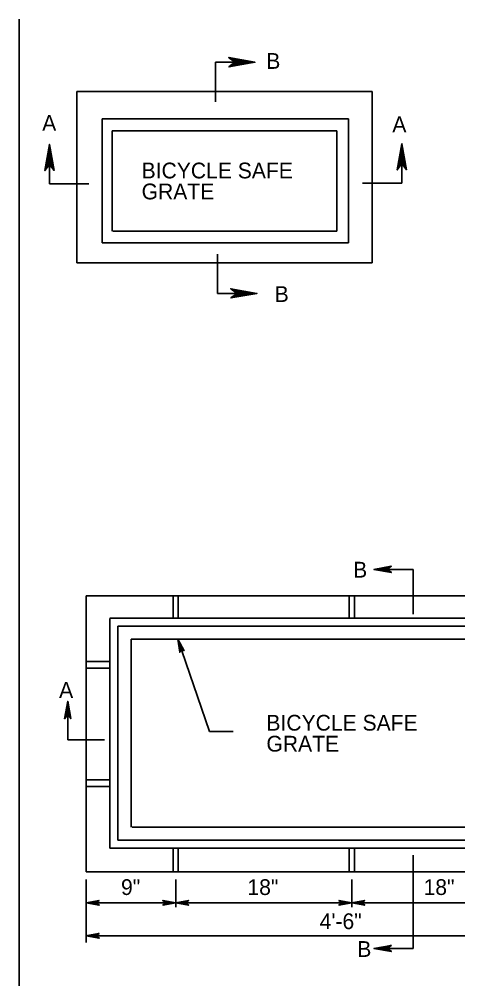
# Model space of a CAD drawing. Extents: x 0.17 to 2.79, y 0.04 to 1.76.
# Drawn here: x 1.256 to 1.554, y 1.093 to 1.745 of the extents above; entities that cross this region are included whole.
import ezdxf

# ---------------------------------------------------------------- set-up
doc = ezdxf.new("R2010")
doc.units = 0
for name, color, linetype in [('Default', 7, 'Continuous'), ('Plan Prop Drainage Structure', 7, 'Continuous'), ('Plan Prop DrainageStructure text', 7, 'Continuous')]:
    doc.layers.add(name, color=color, linetype=linetype)

msp = doc.modelspace()

# ---------------------------------------------------------------- linework, layer by layer
at = {"layer": 'Default'}
msp.add_line((1.25561, 1.74514), (1.25561, 0.84945), dxfattribs=at)
at = {"layer": 'Plan Prop Drainage Structure'}
for p, q in [((1.29456, 1.57995), (1.29456, 1.69618)), ((1.29456, 1.69618), (1.49495, 1.69618)), ((1.49495, 1.57995), (1.49495, 1.69618)), ((1.31193, 1.59331), (1.31193, 1.67748)), ((1.31193, 1.67748), (1.47892, 1.67748)), ((1.47892, 1.59331), (1.47892, 1.67748)), ((1.31861, 1.60133), (1.31861, 1.66946)), ((1.31861, 1.66946), (1.47091, 1.66946)), ((1.47091, 1.60133), (1.47091, 1.66946)), ((1.31919, 1.60133), (1.47091, 1.60133)), ((1.31193, 1.59331), (1.47892, 1.59331)), ((1.29456, 1.57995), (1.49495, 1.57995)), ((1.3011, 1.35381), (1.3011, 1.16669)), ((1.3011, 1.35381), (1.6611, 1.35381)), ((1.35991, 1.35381), (1.35991, 1.33867)), ((1.36348, 1.35381), (1.36348, 1.33867)), ((1.47932, 1.35381), (1.47932, 1.33867)), ((1.48289, 1.35381), (1.48289, 1.33867)), ((1.31714, 1.33867), (1.64506, 1.33867)), ((1.31714, 1.33858), (1.31714, 1.18272)), ((1.32249, 1.33332), (1.63972, 1.33332)), ((1.32249, 1.33332), (1.32249, 1.18807)), ((1.3314, 1.32441), (1.63081, 1.32441)), ((1.3314, 1.32441), (1.3314, 1.19698)), ((1.3011, 1.30926), (1.31714, 1.30926)), ((1.3011, 1.3048), (1.31714, 1.3048)), ((1.3011, 1.22906), (1.31714, 1.22906)), ((1.3011, 1.22461), (1.31714, 1.22461)), ((1.33212, 1.19698), (1.63081, 1.19698)), ((1.32249, 1.18807), (1.63972, 1.18807)), ((1.31714, 1.18272), (1.64506, 1.18272)), ((1.35991, 1.18272), (1.35991, 1.16669)), ((1.36348, 1.18272), (1.36348, 1.16669)), ((1.47932, 1.18272), (1.47932, 1.16669)), ((1.48289, 1.18272), (1.48289, 1.16669)), ((1.3011, 1.16669), (1.6611, 1.16669))]:
    msp.add_line(p, q, dxfattribs=at)
at = {"layer": 'Plan Prop DrainageStructure text'}
for p, q in [((1.38871, 1.68918), (1.38871, 1.7159)), ((1.38871, 1.7159), (1.41543, 1.7159)), ((1.27613, 1.63348), (1.27613, 1.66019)), ((1.51511, 1.63394), (1.51511, 1.66066)), ((1.30285, 1.63348), (1.27613, 1.63348)), ((1.48839, 1.63394), (1.51511, 1.63394)), ((1.39009, 1.58582), (1.39009, 1.5591)), ((1.39009, 1.5591), (1.41681, 1.5591)), ((1.52281, 1.37187), (1.49608, 1.37187)), ((1.52281, 1.37187), (1.52281, 1.34147)), ((1.38467, 1.26179), (1.36309, 1.32441)), ((1.28846, 1.25617), (1.28846, 1.2824)), ((1.40071, 1.26179), (1.38467, 1.26179)), ((1.28846, 1.25617), (1.31352, 1.25617)), ((1.52281, 1.17802), (1.52281, 1.11468)), ((1.3011, 1.16142), (1.3011, 1.11869)), ((1.3617, 1.16142), (1.3617, 1.1426)), ((1.4811, 1.16142), (1.4811, 1.1426)), ((1.3617, 1.1456), (1.3011, 1.1456)), ((1.4811, 1.1456), (1.3617, 1.1456)), ((1.60051, 1.1456), (1.4811, 1.1456)), ((1.3011, 1.1233), (1.6611, 1.1233)), ((1.52281, 1.11468), (1.50004, 1.11468))]:
    msp.add_line(p, q, dxfattribs=at)
for points in [[(1.41543, 1.7159), (1.39766, 1.71905), (1.4019, 1.7159), (1.39775, 1.71281), (1.41543, 1.7159), (1.41425, 1.71587), (1.39815, 1.71881), (1.40223, 1.71586), (1.39846, 1.71305), (1.41361, 1.71582), (1.41302, 1.7159), (1.39923, 1.71835), (1.40232, 1.71587), (1.39914, 1.71345), (1.41275, 1.7159), (1.41216, 1.71582), (1.40011, 1.71799), (1.40245, 1.7159), (1.40006, 1.71374), (1.41044, 1.71581), (1.40944, 1.71582), (1.401, 1.71754), (1.40264, 1.71595), (1.40087, 1.71419), (1.40926, 1.7159), (1.40831, 1.71596), (1.40197, 1.71704), (1.40319, 1.71581), (1.40186, 1.7146), (1.40744, 1.7159), (1.40654, 1.71599), (1.40273, 1.71672), (1.40336, 1.71586), (1.40232, 1.71492), (1.40608, 1.71591), (1.4036, 1.71649), (1.40395, 1.71582), (1.40286, 1.71513), (1.40546, 1.71581), (1.40382, 1.71622), (1.40451, 1.71568), (1.40372, 1.71536), (1.4045, 1.71586), (1.40409, 1.71595)], [(1.27613, 1.66019), (1.27298, 1.64242), (1.27613, 1.64666), (1.27922, 1.64251), (1.27613, 1.66019), (1.27616, 1.65901), (1.27322, 1.64292), (1.27616, 1.647), (1.27898, 1.64323), (1.27621, 1.65838), (1.27613, 1.65778), (1.27368, 1.64399), (1.27616, 1.64709), (1.27858, 1.64391), (1.27613, 1.65751), (1.27621, 1.65693), (1.27404, 1.64487), (1.27613, 1.64721), (1.27829, 1.64482), (1.27622, 1.65521), (1.27622, 1.6542), (1.27449, 1.64576), (1.27608, 1.64741), (1.27784, 1.64564), (1.27613, 1.65403), (1.27607, 1.65308), (1.27498, 1.64673), (1.27622, 1.64795), (1.27743, 1.64663), (1.27613, 1.6522), (1.27604, 1.65131), (1.27531, 1.6475), (1.27616, 1.64812), (1.27711, 1.64709), (1.27612, 1.65084), (1.27554, 1.64836), (1.27622, 1.64872), (1.2769, 1.64763), (1.27622, 1.65022), (1.27581, 1.64859), (1.27635, 1.64927), (1.27667, 1.64849), (1.27616, 1.64927), (1.27608, 1.64886)], [(1.51511, 1.66066), (1.51197, 1.64288), (1.51511, 1.64713), (1.5182, 1.64297), (1.51511, 1.66066), (1.51514, 1.65947), (1.5122, 1.64338), (1.51515, 1.64746), (1.51796, 1.64369), (1.5152, 1.65884), (1.51511, 1.65824), (1.51266, 1.64446), (1.51515, 1.64755), (1.51756, 1.64437), (1.51511, 1.65797), (1.5152, 1.65738), (1.51302, 1.64533), (1.51511, 1.64767), (1.51728, 1.64528), (1.5152, 1.65567), (1.5152, 1.65466), (1.51347, 1.64622), (1.51506, 1.64787), (1.51683, 1.6461), (1.51511, 1.65449), (1.51505, 1.65354), (1.51397, 1.64719), (1.5152, 1.64841), (1.51642, 1.64709), (1.51511, 1.65266), (1.51502, 1.65177), (1.51429, 1.64796), (1.51515, 1.64859), (1.5161, 1.64755), (1.51511, 1.6513), (1.51452, 1.64882), (1.5152, 1.64918), (1.51588, 1.64809), (1.5152, 1.65068), (1.51479, 1.64905), (1.51533, 1.64973), (1.51565, 1.64895), (1.51515, 1.64973), (1.51506, 1.64932)], [(1.41681, 1.5591), (1.39904, 1.56225), (1.40328, 1.5591), (1.39913, 1.55601), (1.41681, 1.5591), (1.41563, 1.55907), (1.39953, 1.56201), (1.40361, 1.55906), (1.39985, 1.55625), (1.41499, 1.55902), (1.4144, 1.5591), (1.40061, 1.56155), (1.40371, 1.55907), (1.40052, 1.55665), (1.41413, 1.55911), (1.41354, 1.55902), (1.40149, 1.56119), (1.40383, 1.55911), (1.40144, 1.55694), (1.41182, 1.55901), (1.41082, 1.55902), (1.40238, 1.56074), (1.40402, 1.55915), (1.40226, 1.55739), (1.41064, 1.5591), (1.40969, 1.55916), (1.40335, 1.56024), (1.40457, 1.55901), (1.40325, 1.5578), (1.40882, 1.5591), (1.40792, 1.55919), (1.40411, 1.55992), (1.40474, 1.55906), (1.4037, 1.55812), (1.40746, 1.55911), (1.40498, 1.55969), (1.40533, 1.55902), (1.40424, 1.55833), (1.40684, 1.55901), (1.40521, 1.55942), (1.40589, 1.55888), (1.4051, 1.55856), (1.40589, 1.55906), (1.40548, 1.55915)], [(1.49608, 1.37187), (1.50794, 1.36977), (1.50511, 1.37187), (1.50788, 1.37393), (1.49608, 1.37187), (1.49687, 1.37189), (1.5076, 1.36993), (1.50488, 1.37189), (1.5074, 1.37377), (1.49729, 1.37193), (1.49769, 1.37187), (1.50689, 1.37023), (1.50482, 1.37189), (1.50694, 1.3735), (1.49787, 1.37187), (1.49826, 1.37193), (1.5063, 1.37048), (1.50474, 1.37187), (1.50634, 1.37331), (1.49941, 1.37193), (1.50008, 1.37193), (1.50571, 1.37077), (1.50461, 1.37183), (1.50579, 1.37301), (1.5002, 1.37187), (1.50083, 1.37183), (1.50506, 1.37111), (1.50425, 1.37193), (1.50513, 1.37274), (1.50141, 1.37187), (1.50201, 1.37181), (1.50455, 1.37132), (1.50413, 1.37189), (1.50482, 1.37253), (1.50232, 1.37187), (1.50398, 1.37147), (1.50374, 1.37193), (1.50446, 1.37238), (1.50273, 1.37193), (1.50382, 1.37166), (1.50337, 1.37201), (1.50389, 1.37223), (1.50337, 1.37189), (1.50364, 1.37183)], [(1.36309, 1.32441), (1.36448, 1.31563), (1.36526, 1.31811), (1.36737, 1.31667), (1.36309, 1.32441), (1.3633, 1.32386), (1.36451, 1.3159), (1.36523, 1.31827), (1.36714, 1.31696), (1.36342, 1.32358), (1.36348, 1.32329), (1.36455, 1.31647), (1.36521, 1.31831), (1.36685, 1.31722), (1.36352, 1.32316), (1.36366, 1.3229), (1.36458, 1.31694), (1.36517, 1.31836), (1.36657, 1.3176), (1.36393, 1.3221), (1.36409, 1.32163), (1.36464, 1.31743), (1.36512, 1.31844), (1.36623, 1.31791), (1.36408, 1.32154), (1.36421, 1.32108), (1.36472, 1.31796), (1.3651, 1.31872), (1.36588, 1.3183), (1.36437, 1.32069), (1.36448, 1.32026), (1.36475, 1.31836), (1.36505, 1.31879), (1.36565, 1.31846), (1.36459, 1.32005), (1.36471, 1.3188), (1.36497, 1.31908), (1.36547, 1.31868), (1.36473, 1.31978), (1.36481, 1.31895), (1.36495, 1.31936), (1.36522, 1.31904), (1.36486, 1.31933), (1.36489, 1.31912)], [(1.28846, 1.2824), (1.28636, 1.27055), (1.28846, 1.27338), (1.29052, 1.27061), (1.28846, 1.2824), (1.28848, 1.28162), (1.28652, 1.27088), (1.28849, 1.2736), (1.29036, 1.27109), (1.28852, 1.28119), (1.28846, 1.2808), (1.28683, 1.2716), (1.28848, 1.27366), (1.29009, 1.27154), (1.28846, 1.28062), (1.28852, 1.28022), (1.28707, 1.27218), (1.28846, 1.27375), (1.28991, 1.27215), (1.28852, 1.27908), (1.28852, 1.27841), (1.28737, 1.27278), (1.28843, 1.27387), (1.28961, 1.2727), (1.28846, 1.27829), (1.28842, 1.27766), (1.2877, 1.27342), (1.28852, 1.27424), (1.28933, 1.27336), (1.28846, 1.27708), (1.2884, 1.27648), (1.28791, 1.27393), (1.28849, 1.27435), (1.28912, 1.27366), (1.28846, 1.27617), (1.28807, 1.27451), (1.28852, 1.27475), (1.28897, 1.27402), (1.28852, 1.27575), (1.28825, 1.27466), (1.28861, 1.27512), (1.28882, 1.2746), (1.28849, 1.27512), (1.28843, 1.27484)], [(1.3011, 1.1456), (1.30986, 1.14405), (1.30777, 1.1456), (1.30981, 1.14712), (1.3011, 1.1456), (1.30168, 1.14561), (1.30961, 1.14416), (1.3076, 1.14562), (1.30946, 1.147), (1.302, 1.14564), (1.30229, 1.1456), (1.30908, 1.14439), (1.30756, 1.14561), (1.30912, 1.1468), (1.30242, 1.1456), (1.30271, 1.14564), (1.30865, 1.14457), (1.3075, 1.1456), (1.30867, 1.14666), (1.30356, 1.14564), (1.30405, 1.14564), (1.30821, 1.14479), (1.3074, 1.14557), (1.30827, 1.14644), (1.30414, 1.1456), (1.30461, 1.14557), (1.30773, 1.14503), (1.30713, 1.14564), (1.30779, 1.14624), (1.30504, 1.1456), (1.30548, 1.14555), (1.30736, 1.14519), (1.30705, 1.14562), (1.30756, 1.14608), (1.30571, 1.1456), (1.30693, 1.1453), (1.30676, 1.14564), (1.30729, 1.14597), (1.30602, 1.14564), (1.30682, 1.14544), (1.30648, 1.1457), (1.30687, 1.14586), (1.30649, 1.14562), (1.30669, 1.14557)], [(1.3617, 1.1456), (1.35294, 1.14714), (1.35503, 1.1456), (1.35299, 1.14407), (1.3617, 1.1456), (1.36112, 1.14558), (1.35319, 1.14703), (1.3552, 1.14558), (1.35334, 1.14419), (1.3608, 1.14555), (1.36051, 1.1456), (1.35372, 1.1468), (1.35524, 1.14558), (1.35368, 1.14439), (1.36038, 1.1456), (1.36009, 1.14555), (1.35415, 1.14663), (1.3553, 1.1456), (1.35413, 1.14453), (1.35924, 1.14555), (1.35875, 1.14555), (1.35459, 1.1464), (1.3554, 1.14562), (1.35453, 1.14475), (1.35866, 1.1456), (1.35819, 1.14562), (1.35507, 1.14616), (1.35567, 1.14555), (1.35501, 1.14495), (1.35776, 1.1456), (1.35732, 1.14564), (1.35544, 1.146), (1.35575, 1.14558), (1.35524, 1.14511), (1.35709, 1.1456), (1.35587, 1.14589), (1.35604, 1.14555), (1.35551, 1.14522), (1.35678, 1.14555), (1.35598, 1.14575), (1.35632, 1.14549), (1.35593, 1.14533), (1.35631, 1.14558), (1.35611, 1.14562)], [(1.3617, 1.1456), (1.37045, 1.14405), (1.36836, 1.1456), (1.37041, 1.14712), (1.3617, 1.1456), (1.36228, 1.14561), (1.37021, 1.14416), (1.3682, 1.14562), (1.37005, 1.147), (1.36259, 1.14564), (1.36288, 1.1456), (1.36967, 1.14439), (1.36815, 1.14561), (1.36972, 1.1468), (1.36302, 1.1456), (1.36331, 1.14564), (1.36924, 1.14457), (1.36809, 1.1456), (1.36927, 1.14666), (1.36415, 1.14564), (1.36465, 1.14564), (1.3688, 1.14479), (1.368, 1.14557), (1.36887, 1.14644), (1.36474, 1.1456), (1.3652, 1.14557), (1.36833, 1.14503), (1.36773, 1.14564), (1.36838, 1.14624), (1.36563, 1.1456), (1.36607, 1.14555), (1.36795, 1.14519), (1.36764, 1.14562), (1.36815, 1.14608), (1.3663, 1.1456), (1.36753, 1.1453), (1.36735, 1.14564), (1.36789, 1.14597), (1.36661, 1.14564), (1.36741, 1.14544), (1.36708, 1.1457), (1.36746, 1.14586), (1.36708, 1.14562), (1.36728, 1.14557)], [(1.4811, 1.1456), (1.47235, 1.14714), (1.47444, 1.1456), (1.47239, 1.14407), (1.4811, 1.1456), (1.48052, 1.14558), (1.47259, 1.14703), (1.4746, 1.14558), (1.47275, 1.14419), (1.48021, 1.14555), (1.47992, 1.1456), (1.47313, 1.1468), (1.47465, 1.14558), (1.47308, 1.14439), (1.47978, 1.1456), (1.47949, 1.14555), (1.47356, 1.14663), (1.47471, 1.1456), (1.47353, 1.14453), (1.47865, 1.14555), (1.47815, 1.14555), (1.474, 1.1464), (1.4748, 1.14562), (1.47393, 1.14475), (1.47806, 1.1456), (1.4776, 1.14562), (1.47447, 1.14616), (1.47507, 1.14555), (1.47442, 1.14495), (1.47717, 1.1456), (1.47673, 1.14564), (1.47485, 1.146), (1.47516, 1.14558), (1.47465, 1.14511), (1.4765, 1.1456), (1.47527, 1.14589), (1.47545, 1.14555), (1.47491, 1.14522), (1.47619, 1.14555), (1.47539, 1.14575), (1.47572, 1.14549), (1.47534, 1.14533), (1.47572, 1.14558), (1.47552, 1.14562)], [(1.4811, 1.1456), (1.48986, 1.14405), (1.48777, 1.1456), (1.48981, 1.14712), (1.4811, 1.1456), (1.48168, 1.14561), (1.48961, 1.14416), (1.4876, 1.14562), (1.48946, 1.147), (1.482, 1.14564), (1.48229, 1.1456), (1.48908, 1.14439), (1.48756, 1.14561), (1.48912, 1.1468), (1.48242, 1.1456), (1.48271, 1.14564), (1.48865, 1.14457), (1.4875, 1.1456), (1.48867, 1.14666), (1.48356, 1.14564), (1.48405, 1.14564), (1.48821, 1.14479), (1.4874, 1.14557), (1.48827, 1.14644), (1.48414, 1.1456), (1.48461, 1.14557), (1.48773, 1.14503), (1.48713, 1.14564), (1.48778, 1.14624), (1.48504, 1.1456), (1.48548, 1.14555), (1.48736, 1.14519), (1.48705, 1.14562), (1.48756, 1.14608), (1.48571, 1.1456), (1.48693, 1.1453), (1.48675, 1.14564), (1.48729, 1.14597), (1.48602, 1.14564), (1.48682, 1.14544), (1.48648, 1.1457), (1.48687, 1.14586), (1.48648, 1.14562), (1.48669, 1.14557)], [(1.3011, 1.1233), (1.30986, 1.12175), (1.30777, 1.1233), (1.30981, 1.12483), (1.3011, 1.1233), (1.30168, 1.12332), (1.30961, 1.12187), (1.3076, 1.12332), (1.30946, 1.12471), (1.302, 1.12335), (1.30229, 1.1233), (1.30908, 1.1221), (1.30756, 1.12332), (1.30912, 1.12451), (1.30242, 1.1233), (1.30271, 1.12335), (1.30865, 1.12227), (1.3075, 1.1233), (1.30867, 1.12437), (1.30356, 1.12335), (1.30405, 1.12335), (1.30821, 1.1225), (1.3074, 1.12328), (1.30827, 1.12415), (1.30414, 1.1233), (1.30461, 1.12328), (1.30773, 1.12274), (1.30713, 1.12335), (1.30779, 1.12395), (1.30504, 1.1233), (1.30548, 1.12326), (1.30736, 1.1229), (1.30705, 1.12332), (1.30756, 1.12379), (1.30571, 1.1233), (1.30693, 1.12301), (1.30676, 1.12335), (1.30729, 1.12368), (1.30602, 1.12335), (1.30682, 1.12315), (1.30648, 1.12341), (1.30687, 1.12357), (1.30649, 1.12332), (1.30669, 1.12328)], [(1.49608, 1.11468), (1.50794, 1.11259), (1.50511, 1.11468), (1.50788, 1.11675), (1.49608, 1.11468), (1.49687, 1.11471), (1.5076, 1.11274), (1.50488, 1.11471), (1.5074, 1.11659), (1.49729, 1.11474), (1.49769, 1.11468), (1.50689, 1.11305), (1.50482, 1.11471), (1.50694, 1.11632), (1.49787, 1.11468), (1.49826, 1.11474), (1.5063, 1.11329), (1.50474, 1.11468), (1.50634, 1.11613), (1.49941, 1.11474), (1.50008, 1.11474), (1.50571, 1.11359), (1.50461, 1.11465), (1.50579, 1.11583), (1.5002, 1.11468), (1.50083, 1.11465), (1.50506, 1.11392), (1.50425, 1.11475), (1.50513, 1.11556), (1.50141, 1.11468), (1.50201, 1.11463), (1.50455, 1.11414), (1.50413, 1.11471), (1.50482, 1.11534), (1.50232, 1.11468), (1.50398, 1.11429), (1.50374, 1.11474), (1.50446, 1.1152), (1.50273, 1.11475), (1.50382, 1.11447), (1.50337, 1.11483), (1.50389, 1.11505), (1.50337, 1.11471), (1.50364, 1.11465)]]:
    msp.add_lwpolyline(points, dxfattribs=at)

# ---------------------------------------------------------------- texts
for s, height, p in [('B', 0.0107, (1.42311, 1.71146)), ('A', 0.0107, (1.27119, 1.66942)), ('A', 0.0107, (1.50858, 1.66847)), ('BICYCLE SAFE', 0.0106959, (1.3386, 1.63714)), ('GRATE', 0.010696, (1.3386, 1.62291)), ('B', 0.0107, (1.42882, 1.55331)), ('B', 0.0107, (1.48202, 1.36629)), ('A', 0.0107, (1.28265, 1.2847)), ('BICYCLE SAFE', 0.0106959, (1.42321, 1.26246)), ('GRATE', 0.010696, (1.42321, 1.24823)), ('9"', 0.010696, (1.32463, 1.15094)), ('18"', 0.010696, (1.41035, 1.15094)), ('18"', 0.010696, (1.52976, 1.15094)), ('4\'-6"', 0.010696, (1.45932, 1.12779)), ('B', 0.0107, (1.48481, 1.10893))]:
    msp.add_text(s, height=height, dxfattribs=at).set_placement(p)

doc.saveas('drawing.dxf')
